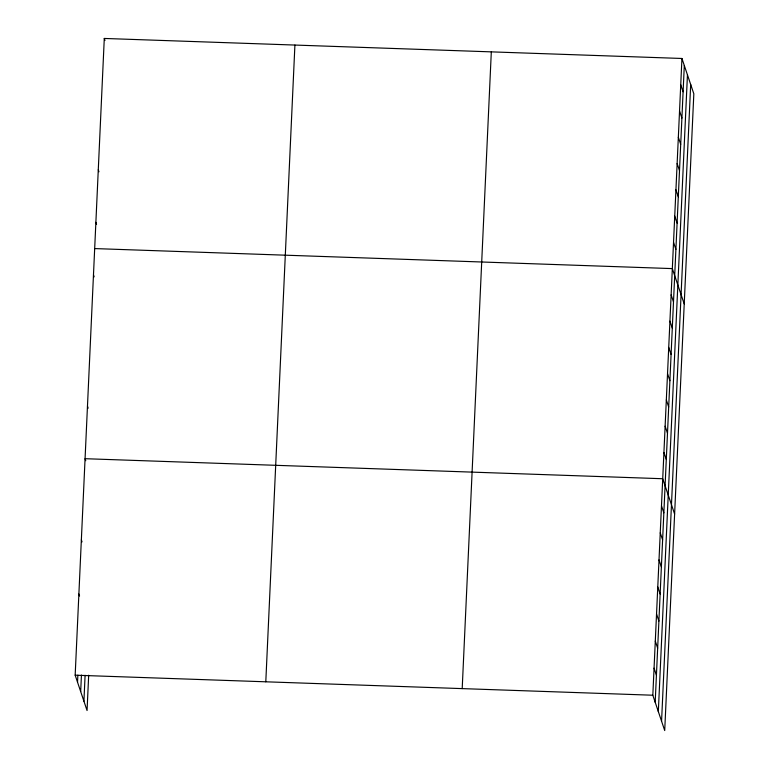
<?xml version="1.0" encoding="UTF-8"?>
<svg xmlns="http://www.w3.org/2000/svg" width="769" height="769" viewBox="0 0 769 769"><rect width="100%" height="100%" fill="white"/><g stroke="black" fill="none" stroke-linecap="round" stroke-linejoin="round"><path stroke-width="1.15" d="M88.675 675.22L87.06 710.527L75.17 675.192L104.286 38.45L681.94 58.473L693.83 93.808L664.714 730.55L652.823 695.224L681.94 58.473M77.544 682.228L77.861 675.172M80.678 691.571L81.437 675.095M83.917 701.184L85.099 675.297M265.795 681.805L294.912 45.063M462.198 688.611L491.314 51.869M655.188 702.26L684.304 65.519M658.331 711.594L687.448 74.853M661.571 721.216L690.687 84.475M94.683 248.579L672.327 268.602L684.218 303.928M75.17 675.192L652.823 695.224M680.738 84.744L683.112 91.78M679.536 111.005L681.911 118.051M678.335 137.276L680.709 144.312M677.133 163.537L679.508 170.583M675.932 189.808L678.306 196.845M674.73 216.07L677.105 223.106M673.529 242.341L675.903 249.377M671.126 294.863L673.5 301.909M669.934 321.134L672.298 328.171M668.732 347.396L671.097 354.442M667.53 373.667L669.895 380.703M666.329 399.928L668.694 406.974M665.127 426.199L667.492 433.235M663.926 452.46L666.29 459.497M674.615 514.057L662.724 478.731L85.071 458.699L85.744 460.708M661.484 505.791L663.849 512.827M660.244 532.85L662.618 539.886M659.014 559.909L661.378 566.955M657.774 586.978L660.138 594.014M656.534 614.037L658.908 621.073M655.294 641.096L657.668 648.132M654.063 668.155L656.428 675.201M104.286 38.45L104.969 40.459M98.278 169.776L98.961 171.785M95.885 222.308L96.558 224.317M93.482 274.841L94.154 276.85M87.474 406.167L88.147 408.185M81.36 539.886L82.033 541.895M78.88 594.004L79.563 596.023"/></g></svg>
